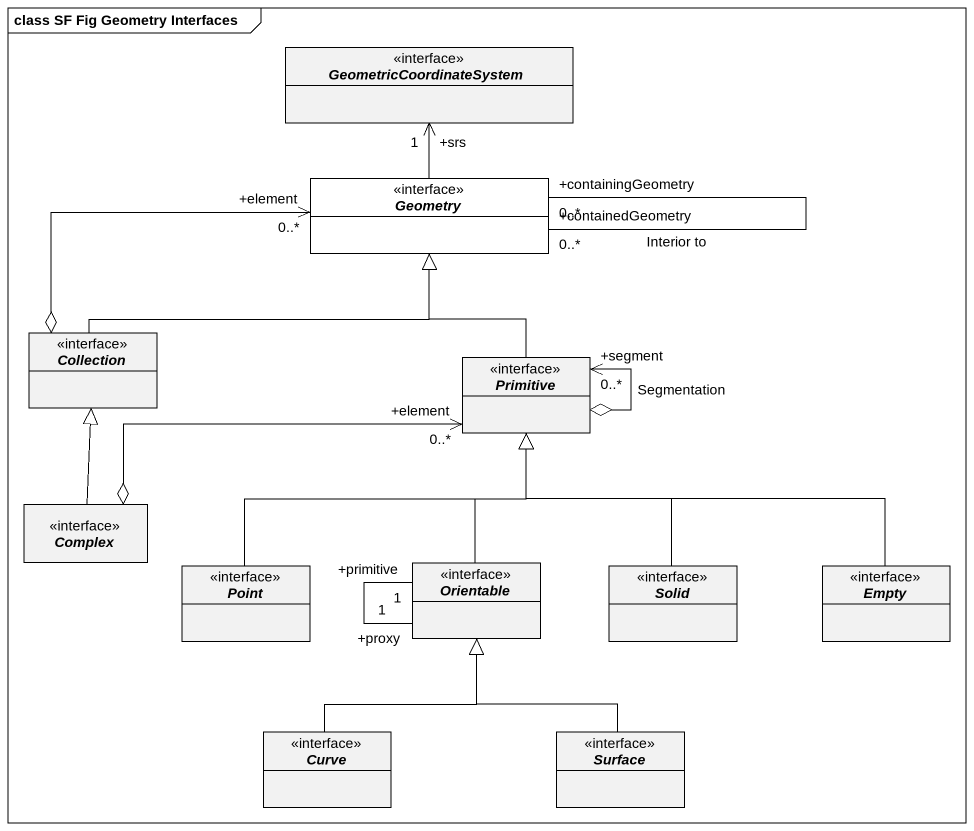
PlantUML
@startuml
mainframe class SF Fig Geometry Interfaces
hide circle
hide empty members
interface GeometricCoordinateSystem
interface Geometry #FFFFFF
interface Collection
interface Primitive
interface Complex
interface Point
interface Orientable
interface Solid
interface Empty
interface Curve
interface Surface
Geometry -up-> "+srs\n1" GeometricCoordinateSystem
Geometry "+containedGeometry\n0..*" -- "+containingGeometry\n0..*" Geometry : Interior to
Collection o-right-> "+element\n0..*" Geometry
Collection -right-|> Geometry
Primitive -up-|> Geometry
Primitive o--> "+segment\n0..*" Primitive : Segmentation
Primitive "+element\n0..*" <-left-o Complex
Complex -up-|> Collection
Point -up-|> Primitive
Orientable -up-|> Primitive
Orientable "+primitive\n1" -- "+proxy\n1" Orientable
Solid -up-|> Primitive
Empty -left-|> Primitive
Curve -up-|> Orientable
Surface -up-|> Orientable
@enduml
